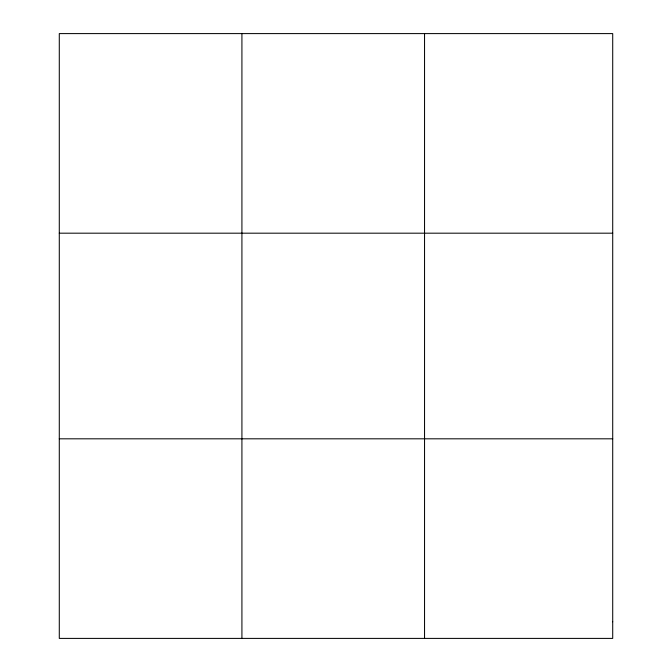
<?xml version="1.0" encoding="UTF-8"?>
<svg xmlns="http://www.w3.org/2000/svg" width="672" height="672" viewBox="0 0 672 672"><rect width="100%" height="100%" fill="white"/><g stroke="black" fill="none" stroke-linecap="round" stroke-linejoin="round"><path stroke-width="1.01" d="M241.92 638.4L241.92 33.6M424.544 638.4L424.544 33.6M59.287 233.184L612.713 233.184M59.287 438.816L612.713 438.816M612.713 621.768L612.713 638.4L59.287 638.4L59.287 33.6L612.713 33.6L612.713 621.768"/></g></svg>
